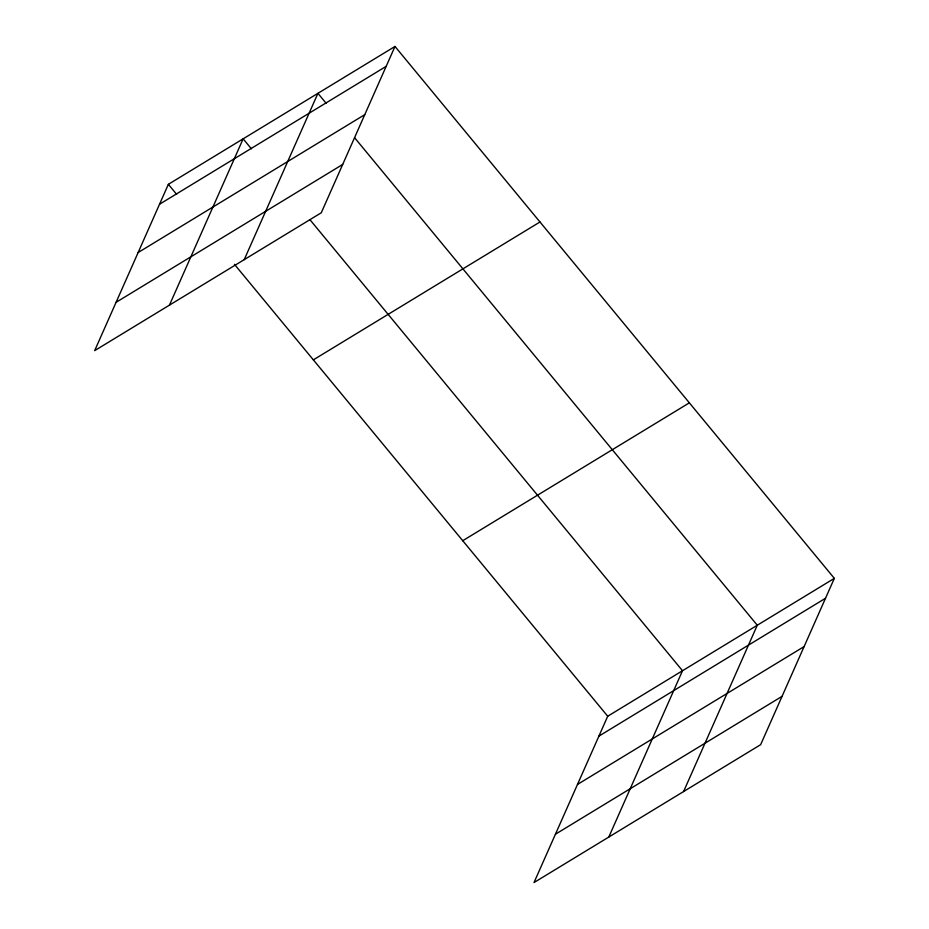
<?xml version="1.0" encoding="UTF-8"?>
<svg xmlns="http://www.w3.org/2000/svg" width="929" height="929" viewBox="0 0 929 929"><rect width="100%" height="100%" fill="white"/><g stroke="black" fill="none" stroke-linecap="round" stroke-linejoin="round"><path stroke-width="1.39" d="M394.988 46.45L168.358 184.325L94.665 350.639L321.283 212.764L394.988 46.45L834.335 578.361L760.642 744.675L534.012 882.55L607.717 716.236L834.335 578.361M169.45 305.13L243.143 138.827L251.411 148.826M244.234 259.632L317.927 93.33L326.195 103.328M608.797 837.052L682.501 670.738L310.135 219.929M683.581 791.554L757.286 625.24L354.634 137.771M159.556 204.217L386.174 66.342M138.142 252.537L364.76 114.65M116.079 302.32L342.696 164.445M313.352 359.86L539.97 221.985M462.723 540.713L689.353 402.838M598.903 736.128L825.521 598.253M577.49 784.448L804.108 646.572M555.426 834.23L782.044 696.355M168.358 184.325L176.626 194.324M234.433 264.312L607.717 716.236"/></g></svg>
